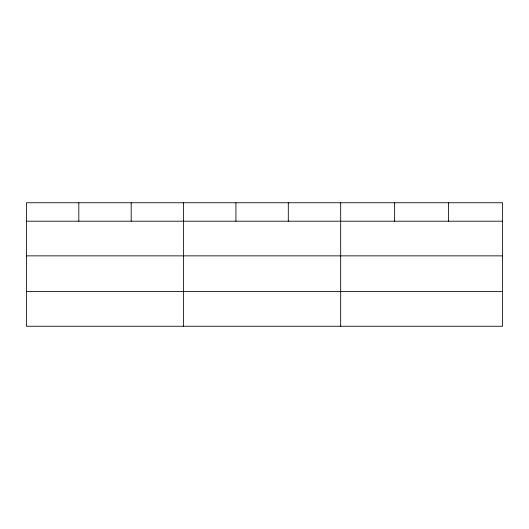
<?xml version="1.0" encoding="UTF-8"?>
<svg xmlns="http://www.w3.org/2000/svg" width="529" height="529" viewBox="0 0 529 529"><rect width="100%" height="100%" fill="white"/><g stroke="black" fill="none" stroke-linecap="round" stroke-linejoin="round"><path stroke-width="0.79" d="M502.55 255.864L502.55 202.752L26.45 202.752L26.45 326.248L502.55 326.248L502.55 255.864L26.45 255.864M26.45 221.201L502.55 221.201M26.45 291.578L502.55 291.578M448.592 202.752L448.592 221.201M394.634 202.752L394.634 221.201M340.676 202.752L340.676 326.248M288.305 202.752L288.305 221.201M235.934 202.752L235.934 221.201M183.563 202.752L183.563 326.248M131.192 202.752L131.192 221.201M78.821 202.752L78.821 221.201"/></g></svg>
